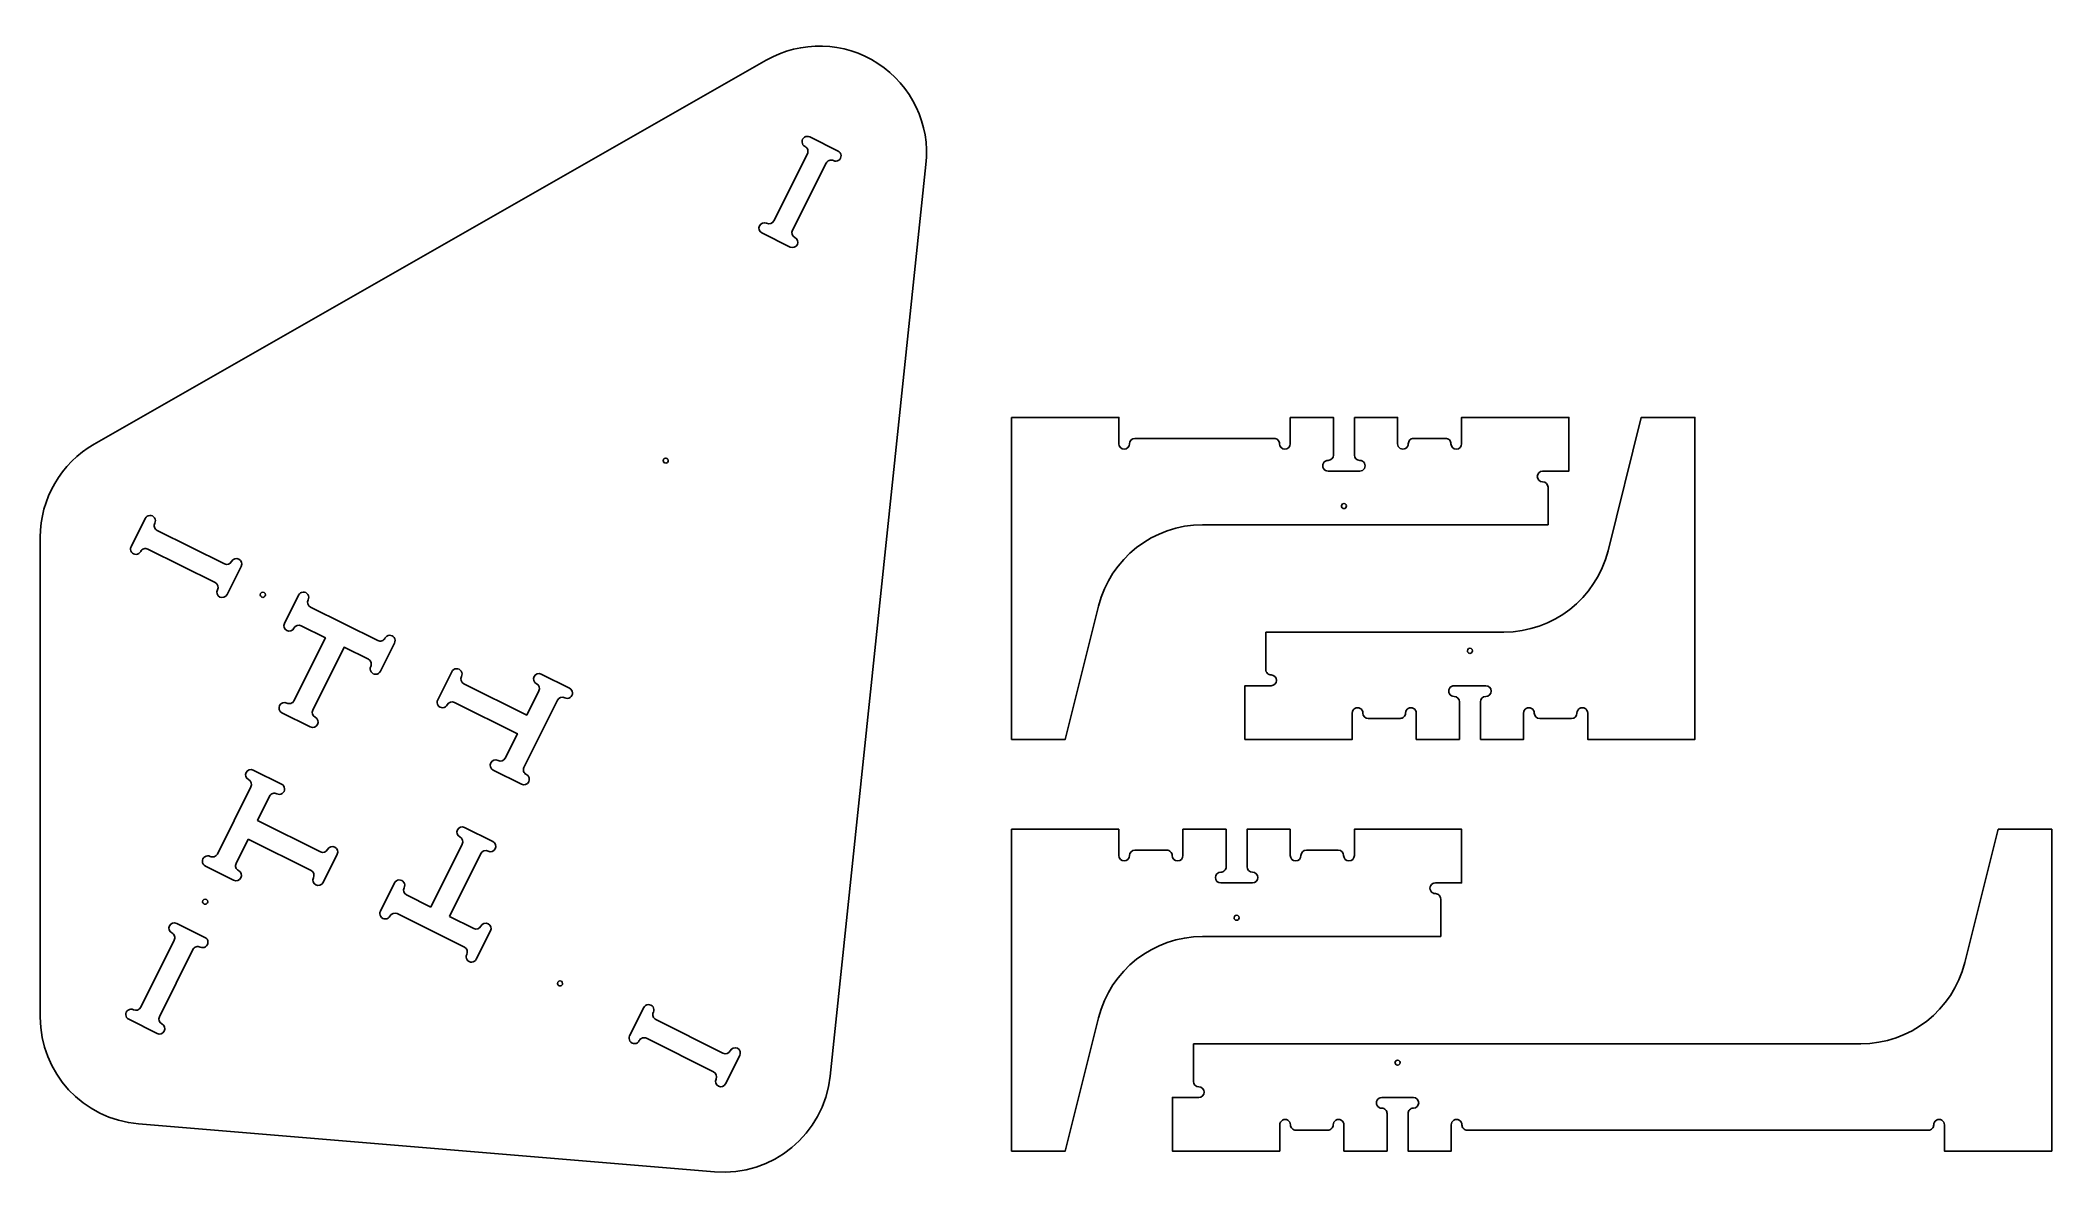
# Model space of a CAD drawing. Extents: x -25 to 266, y 225 to 389.
import ezdxf

# ---------------------------------------------------------------- set-up
doc = ezdxf.new("R2010")
doc.units = 0
doc.layers.add('Layer_1', color=7, linetype='CONTINUOUS')

msp = doc.modelspace()

# ---------------------------------------------------------------- linework, layer by layer
at = {"layer": 'Layer_1', "color": 1}
for points in [[(80.133444, 385.942279), (-16.786769, 330.5593)], [(90.529949, 372.833209), (86.44899, 374.872132)], [(86.099362, 372.451089), (81.256231, 362.757444)], [(83.956604, 361.408283), (88.799732, 371.101934)], [(79.526023, 361.026172), (83.611195, 358.985155)], [(115.552838, 334.393473), (115.552838, 287.952821), (123.292941, 287.952821), (128.101623, 307.187546)], [(131.033057, 330.600818), (131.033057, 334.393473), (115.552838, 334.393473)], [(161.993481, 328.975399), (161.993481, 334.393473), (155.762695, 334.393473)], [(171.242911, 330.600818), (171.242911, 334.393473), (165.01213, 334.393473)], [(192.179914, 326.653365), (195.97256, 326.653365), (195.97256, 334.393473), (180.492344, 334.393473), (180.492344, 330.600818)], [(201.607493, 315.158753), (206.416168, 334.393473), (214.156279, 334.393473), (214.156279, 287.952821), (198.676065, 287.952821), (198.676065, 291.745475)], [(153.440669, 331.374835), (133.35508, 331.374835)], [(178.170315, 331.374835), (173.564954, 331.374835)], [(165.786141, 326.653365), (161.219475, 326.653365)], [(143.119644, 318.913257), (192.953919, 318.913257)], [(2.369458, 308.83051), (4.410494, 312.915679)], [(12.683011, 308.776795), (10.64074, 304.692246)], [(24.105901, 302.199977), (14.41375, 307.046051)], [(13.063776, 304.346098), (16.559871, 302.598046), (12.025333, 293.528968)], [(24.486663, 297.769279), (26.528943, 301.853828)], [(152.235408, 303.433042), (186.589475, 303.433042)], [(152.235408, 298.014964), (152.235408, 303.433042)], [(14.725289, 292.178986), (19.259829, 301.248071), (22.755929, 299.500024)], [(51.780451, 295.328935), (47.695908, 297.37121)], [(35.182643, 293.286661), (44.251742, 288.75212), (42.503671, 285.256024)], [(47.34976, 294.948175), (45.601718, 291.452077), (36.53262, 295.986617)], [(45.203646, 283.906047), (50.049718, 293.598194)], [(164.696987, 291.745475), (164.696987, 287.952821), (149.216773, 287.952821), (149.216773, 295.692932), (153.009422, 295.692932)], [(180.1772, 293.370899), (180.1772, 287.952821), (173.946419, 287.952821), (173.946419, 291.745475)], [(183.96986, 295.692932), (179.403194, 295.692932)], [(10.294593, 291.798227), (14.379142, 289.755951)], [(171.624382, 290.971465), (167.019018, 290.971465)], [(189.426633, 291.745475), (189.426633, 287.952821), (183.195849, 287.952821)], [(196.354031, 290.971465), (191.748661, 290.971465)], [(15.83296, 271.721631), (6.763872, 276.256173), (8.511925, 279.752268)], [(3.665843, 270.060121), (5.413894, 273.556219)], [(36.290318, 272.829307), (31.755777, 263.760221)], [(40.721012, 273.210071), (36.636466, 275.252346)], [(128.101623, 247.773786), (123.292941, 228.53908), (115.552838, 228.53908), (115.552838, 274.979708), (131.033057, 274.979708)], [(140.282481, 271.187057), (140.282481, 274.979708), (146.513268, 274.979708)], [(149.531914, 269.561635), (149.531914, 274.979708), (155.762695, 274.979708)], [(165.012127, 271.187057), (165.012127, 274.979708), (180.492344, 274.979708), (180.492344, 267.239601), (176.699689, 267.239601)], [(265.633002, 228.53908), (265.633002, 274.979708), (257.892908, 274.979708)], [(145.739259, 267.239601), (150.30592, 267.239601)], [(177.473709, 264.917567), (177.473709, 259.499493)], [(26.909701, 262.808317), (36.601854, 257.962243)], [(37.951833, 260.662198), (34.455732, 262.410248)], [(38.332591, 256.231501), (40.374866, 260.316049)], [(62.492063, 249.254826), (60.453135, 245.173882)], [(62.874175, 244.824259), (72.567794, 239.981117)], [(238.066732, 244.019265), (141.7918, 244.019265)], [(74.299058, 238.250897), (76.340095, 242.336092)], [(142.565817, 236.279174), (138.77316, 236.279174), (138.77316, 228.53908), (154.253373, 228.53908), (154.253373, 232.331706)], [(168.959578, 236.279174), (173.526252, 236.279174)], [(-10.391993, 232.462912), (72.682444, 225.540057)], [(163.502811, 232.331706), (163.502811, 228.53908), (169.733595, 228.53908)], [(172.752235, 233.957126), (172.752235, 228.53908), (178.983028, 228.53908), (178.983028, 232.331706)], [(250.152772, 232.331706), (250.152772, 228.53908), (265.633002, 228.53908)], [(156.575407, 231.557687), (161.180777, 231.557687)]]:
    msp.add_lwpolyline(points, dxfattribs=at)
for points in [[(66.021004, 328.17787), (66.021004, 328.17787)], [(163.870462, 321.622297), (163.870462, 321.622297)], [(7.893053, 308.802756), (7.893053, 308.802756)], [(182.054181, 300.724001), (182.054181, 300.724001)], [(-0.423156, 264.52175), (-0.423156, 264.52175)], [(148.390252, 262.208527), (148.390252, 262.208527)], [(50.780826, 252.744058), (50.780826, 252.744058)], [(171.610576, 241.310231), (171.610576, 241.310231)]]:
    msp.add_lwpolyline(points, close=True, dxfattribs=at)
for points in [[(96.274802, 385.46503), (91.410103, 388.640161), (85.177239, 388.824447), (80.133444, 385.942279)], [(103.208946, 370.881174), (103.817069, 376.658452), (101.139501, 382.289899), (96.274802, 385.46503)], [(85.676536, 374.825857), (85.445809, 374.673539), (85.313883, 374.409688), (85.330462, 374.133716)], [(86.44899, 374.872132), (86.201729, 374.995816), (85.907263, 374.978176), (85.676536, 374.825857)], [(85.330462, 374.133716), (85.347042, 373.857743), (85.509608, 373.611584), (85.756911, 373.487984)], [(85.756911, 373.487984), (85.940188, 373.396277), (86.079362, 373.23531), (86.143633, 373.040708)], [(86.143633, 373.040708), (86.207904, 372.846105), (86.191971, 372.633912), (86.099362, 372.451089)], [(88.799732, 371.101934), (88.891968, 371.286532), (89.053783, 371.426908), (89.249554, 371.49216)], [(89.249554, 371.49216), (89.445325, 371.557411), (89.659002, 371.542189), (89.843545, 371.449843)], [(89.843545, 371.449843), (90.09066, 371.327229), (90.384417, 371.345763), (90.614161, 371.498463)], [(90.957363, 372.190146), (90.939993, 372.465461), (90.777064, 372.710595), (90.529949, 372.833209)], [(90.614161, 371.498463), (90.843905, 371.651163), (90.974733, 371.914831), (90.957363, 372.190146)], [(89.363169, 239.346255), (89.363169, 239.346255), (103.208946, 370.881174), (103.208946, 370.881174)], [(79.180404, 362.064338), (78.989337, 361.682204), (79.144033, 361.217528), (79.526023, 361.026172)], [(80.218308, 362.410742), (79.83603, 362.60152), (79.371471, 362.446472), (79.180404, 362.064338)], [(81.256231, 362.757444), (81.065255, 362.375206), (80.600673, 362.22002), (80.218308, 362.410742)], [(84.303469, 360.369709), (83.921204, 360.560991), (83.766007, 361.025676), (83.956604, 361.408283)], [(84.646685, 359.332756), (84.837281, 359.71395), (84.683853, 360.177501), (84.303469, 360.369709)], [(83.611195, 358.985155), (83.993192, 358.796173), (84.456089, 358.951563), (84.646685, 359.332756)], [(155.762695, 334.393473), (155.762695, 334.393473), (155.762695, 330.600818), (155.762695, 330.600818)], [(165.01213, 334.393473), (165.01213, 334.393473), (165.01213, 328.975399), (165.01213, 328.975399)], [(133.35508, 331.374835), (132.927606, 331.374831), (132.581074, 331.028292), (132.581077, 330.600818)], [(153.987978, 331.14813), (153.842823, 331.293286), (153.64595, 331.374835), (153.440669, 331.374835)], [(154.214678, 330.600818), (154.214679, 330.806099), (154.133133, 331.002973), (153.987978, 331.14813)], [(173.017641, 331.148132), (172.872485, 331.002975), (172.790938, 330.8061), (172.790939, 330.600818)], [(173.564954, 331.374835), (173.359672, 331.374836), (173.162797, 331.293288), (173.017641, 331.148132)], [(178.717626, 331.148131), (178.57247, 331.293287), (178.375597, 331.374835), (178.170315, 331.374835)], [(178.944326, 330.600818), (178.944328, 330.8061), (178.862781, 331.002974), (178.717626, 331.148131)], [(-16.786769, 330.5593), (-21.610018, 327.803161), (-24.58665, 322.673896), (-24.586654, 317.118716)], [(65.469187, 328.497374), (65.355245, 328.431401), (65.285286, 328.309531), (65.285775, 328.17787)], [(65.285775, 328.17787), (65.286528, 327.975376), (65.450894, 327.81162), (65.653389, 327.81162)], [(65.837592, 328.497374), (65.723651, 328.563346), (65.583128, 328.563346), (65.469187, 328.497374)], [(65.653389, 327.81162), (65.855885, 327.81162), (66.020251, 327.975376), (66.021004, 328.17787)], [(66.021004, 328.17787), (66.021493, 328.309531), (65.951533, 328.431401), (65.837592, 328.497374)], [(131.807067, 329.829142), (131.380504, 329.829142), (131.034345, 330.174257), (131.033057, 330.600818)], [(132.581077, 330.600818), (132.579789, 330.174257), (132.233631, 329.829142), (131.807067, 329.829142)], [(154.988686, 329.828918), (154.562036, 329.828918), (154.215841, 330.174169), (154.214678, 330.600818)], [(155.762695, 330.600818), (155.761531, 330.174169), (155.415337, 329.828918), (154.988686, 329.828918)], [(160.549161, 327.814384), (160.687425, 328.053864), (160.942947, 328.20139), (161.219475, 328.20139)], [(161.219475, 328.20139), (161.646947, 328.201393), (161.99348, 328.547927), (161.993481, 328.975399)], [(165.01213, 328.975399), (165.012131, 328.547925), (165.358668, 328.20139), (165.786141, 328.20139)], [(165.786141, 328.20139), (166.06267, 328.20139), (166.318192, 328.053864), (166.456456, 327.814384)], [(171.629918, 329.930502), (171.390437, 330.068767), (171.242911, 330.32429), (171.242911, 330.600818)], [(172.403932, 329.930502), (172.164451, 329.792238), (171.869399, 329.792238), (171.629918, 329.930502)], [(172.790939, 330.600818), (172.790939, 330.32429), (172.643413, 330.068767), (172.403932, 329.930502)], [(179.718335, 329.829305), (179.291835, 329.829305), (178.945704, 330.174321), (178.944326, 330.600818)], [(180.492344, 330.600818), (180.490966, 330.174321), (180.144835, 329.829305), (179.718335, 329.829305)], [(160.549161, 327.040371), (160.410897, 327.279851), (160.410897, 327.574903), (160.549161, 327.814384)], [(161.219475, 326.653365), (160.942947, 326.653365), (160.687425, 326.800891), (160.549161, 327.040371)], [(166.456456, 327.040371), (166.318192, 326.800891), (166.06267, 326.653365), (165.786141, 326.653365)], [(166.456456, 327.814384), (166.59472, 327.574903), (166.59472, 327.279851), (166.456456, 327.040371)], [(191.407972, 325.879356), (191.407972, 326.306023), (191.753249, 326.652224), (192.179914, 326.653365)], [(192.179914, 325.105348), (191.753249, 325.106489), (191.407972, 325.45269), (191.407972, 325.879356)], [(192.953919, 324.331335), (192.953921, 324.758808), (192.607387, 325.105345), (192.179914, 325.105348)], [(192.953919, 318.913257), (192.953919, 318.913257), (192.953919, 324.331335), (192.953919, 324.331335)], [(-9.437524, 319.834434), (-9.437524, 319.834434), (-11.476451, 315.753473), (-11.476451, 315.753473)], [(-8.794147, 320.264369), (-9.070124, 320.246614), (-9.315532, 320.082621), (-9.437524, 319.834434)], [(-8.100982, 319.920421), (-8.253771, 320.150929), (-8.51817, 320.282124), (-8.794147, 320.264369)], [(-8.054198, 319.148029), (-7.930348, 319.395294), (-7.948193, 319.689913), (-8.100982, 319.920421)], [(163.31865, 321.941637), (163.204731, 321.87571), (163.134744, 321.753916), (163.135146, 321.622297)], [(163.135146, 321.622297), (163.135766, 321.419684), (163.300191, 321.255762), (163.502804, 321.255762)], [(163.686959, 321.941637), (163.57304, 322.007563), (163.432569, 322.007563), (163.31865, 321.941637)], [(163.502804, 321.255762), (163.705418, 321.255762), (163.869842, 321.419684), (163.870462, 321.622297)], [(163.870462, 321.622297), (163.870865, 321.753916), (163.800878, 321.87571), (163.686959, 321.941637)], [(-24.586654, 317.118716), (-24.586654, 317.118716), (-24.586654, 247.889664), (-24.586654, 247.889664)], [(-8.096503, 318.554031), (-8.16176, 318.749802), (-8.146542, 318.963482), (-8.054198, 319.148029)], [(-7.706259, 318.104216), (-7.890862, 318.196447), (-8.031245, 318.35826), (-8.096503, 318.554031)], [(1.987353, 313.261091), (1.987353, 313.261091), (-7.706259, 318.104216), (-7.706259, 318.104216)], [(128.101623, 307.187546), (129.824445, 314.078829), (136.016272, 318.91326), (143.119644, 318.913257)], [(-11.476451, 315.753473), (-11.60057, 315.506158), (-11.583171, 315.211387), (-11.43082, 314.980391)], [(-11.43082, 314.980391), (-11.278468, 314.749394), (-11.014358, 314.617339), (-10.73815, 314.634056)], [(-10.73815, 314.634056), (-10.461942, 314.650773), (-10.215686, 314.813717), (-10.092305, 315.061402)], [(-10.092305, 315.061402), (-10.000597, 315.244677), (-9.839631, 315.383849), (-9.64503, 315.448119)], [(-9.64503, 315.448119), (-9.450428, 315.512389), (-9.238238, 315.496457), (-9.055415, 315.403849)], [(-9.055415, 315.403849), (-9.055415, 315.403849), (0.638194, 310.560724), (0.638194, 310.560724)], [(3.025931, 313.607962), (2.834651, 313.225692), (2.369963, 313.070493), (1.987353, 313.261091)], [(4.06378, 313.952955), (3.681891, 314.1439), (3.217509, 313.989534), (3.025931, 313.607962)], [(4.410494, 312.915679), (4.600806, 313.297884), (4.445669, 313.762011), (4.06378, 313.952955)], [(186.589475, 303.433042), (193.692846, 303.433041), (199.884672, 308.267471), (201.607493, 315.158753)], [(0.638194, 310.560724), (1.020439, 310.36975), (1.175629, 309.90516), (0.984901, 309.522792)], [(0.984901, 309.522792), (0.795374, 309.14071), (0.950658, 308.677309), (1.332136, 308.486569)], [(1.332136, 308.486569), (1.713614, 308.295828), (2.177506, 308.44964), (2.369458, 308.83051)], [(7.341468, 309.121449), (7.227664, 309.055695), (7.157616, 308.93419), (7.157743, 308.802756)], [(7.157743, 308.802756), (7.157937, 308.599843), (7.322485, 308.435453), (7.525398, 308.435453)], [(7.709327, 309.121449), (7.595522, 309.187202), (7.455273, 309.187202), (7.341468, 309.121449)], [(7.525398, 308.435453), (7.72831, 308.435453), (7.892858, 308.599843), (7.893053, 308.802756)], [(7.893053, 308.802756), (7.893179, 308.93419), (7.823132, 309.055695), (7.709327, 309.121449)], [(13.329008, 309.203837), (13.052826, 309.187182), (12.806539, 309.024372), (12.683011, 308.776795)], [(14.021642, 308.85752), (13.869257, 309.088458), (13.605189, 309.220492), (13.329008, 309.203837)], [(14.41375, 307.046051), (14.031407, 307.237225), (13.876433, 307.702153), (14.067607, 308.084497)], [(14.067607, 308.084497), (14.191551, 308.331866), (14.174027, 308.626582), (14.021642, 308.85752)], [(10.64074, 304.692246), (10.449663, 304.309916), (10.604657, 303.845076), (10.986952, 303.653929)], [(10.986952, 303.653929), (11.369247, 303.462781), (11.834115, 303.617689), (12.025333, 303.999948)], [(12.025333, 303.999948), (12.216505, 304.382293), (12.681431, 304.537269), (13.063776, 304.346098)], [(24.696817, 302.157979), (24.502069, 302.093064), (24.28951, 302.108171), (24.105901, 302.199977)], [(25.144352, 302.546125), (25.052548, 302.362515), (24.891564, 302.222895), (24.696817, 302.157979)], [(25.79045, 302.973947), (25.514063, 302.957173), (25.26769, 302.794034), (25.144352, 302.546125)], [(26.483543, 302.627399), (26.331131, 302.858573), (26.066837, 302.99072), (25.79045, 302.973947)], [(26.528943, 301.853828), (26.653268, 302.101243), (26.635956, 302.396225), (26.483543, 302.627399)], [(22.755929, 299.500024), (22.939538, 299.40822), (23.079157, 299.247237), (23.144073, 299.052491)], [(23.144073, 299.052491), (23.208989, 298.857744), (23.193883, 298.645187), (23.102078, 298.461578)], [(181.502372, 301.043345), (181.388453, 300.977417), (181.318468, 300.855621), (181.318874, 300.724001)], [(181.318874, 300.724001), (181.319499, 300.521394), (181.48392, 300.35748), (181.686527, 300.35748)], [(181.870682, 301.043345), (181.756763, 301.109273), (181.616292, 301.109273), (181.502372, 301.043345)], [(181.686527, 300.35748), (181.889135, 300.35748), (182.053556, 300.521394), (182.054181, 300.724001)], [(182.054181, 300.724001), (182.054587, 300.855621), (181.984602, 300.977417), (181.870682, 301.043345)], [(23.102078, 298.461578), (22.977456, 298.214127), (22.994603, 297.918938), (23.147037, 297.68758)], [(23.147037, 297.68758), (23.29947, 297.456223), (23.56394, 297.323987), (23.840487, 297.340852)], [(23.840487, 297.340852), (24.117033, 297.357718), (24.363473, 297.521112), (24.486663, 297.769279)], [(34.801881, 297.717359), (34.801881, 297.717359), (32.759608, 293.63281), (32.759608, 293.63281)], [(35.447803, 298.143835), (35.171771, 298.127266), (34.925547, 297.964694), (34.801881, 297.717359)], [(36.140104, 297.797688), (35.987739, 298.028454), (35.723835, 298.160405), (35.447803, 298.143835)], [(36.53262, 295.986617), (36.150278, 296.177794), (35.995307, 296.642722), (36.186483, 297.025064)], [(36.186483, 297.025064), (36.310149, 297.2724), (36.29247, 297.566922), (36.140104, 297.797688)], [(46.658583, 297.024501), (46.46763, 296.642593), (46.622015, 296.178188), (47.003614, 295.986617)], [(47.695908, 297.37121), (47.313692, 297.561546), (46.849537, 297.40641), (46.658583, 297.024501)], [(152.462112, 297.467656), (152.316956, 297.612811), (152.235408, 297.809683), (152.235408, 298.014964)], [(153.009422, 297.240955), (152.804141, 297.240954), (152.607268, 297.3225), (152.462112, 297.467656)], [(153.782704, 296.466943), (153.782704, 296.894133), (153.436612, 297.240552), (153.009422, 297.240955)], [(153.009422, 295.692932), (153.436612, 295.693334), (153.782704, 296.039753), (153.782704, 296.466943)], [(10.986887, 293.182818), (10.604693, 293.373015), (10.140666, 293.217853), (9.949749, 292.836017)], [(11.5778, 293.140823), (11.383054, 293.075908), (11.170496, 293.091014), (10.986887, 293.182818)], [(12.025333, 293.528968), (11.933529, 293.345359), (11.772547, 293.205739), (11.5778, 293.140823)], [(32.759608, 293.63281), (32.635513, 293.385422), (32.652954, 293.0906), (32.805351, 292.859569)], [(34.144204, 292.940515), (34.335377, 293.322856), (34.800301, 293.47783), (35.182643, 293.286661)], [(47.003614, 295.986617), (47.385957, 295.795444), (47.540931, 295.330518), (47.34976, 294.948175)], [(50.049718, 293.598194), (50.24089, 293.980536), (50.705814, 294.135512), (51.088157, 293.944343)], [(51.088157, 293.944343), (51.335559, 293.820133), (51.63046, 293.83751), (51.861562, 293.989914)], [(52.208039, 294.682869), (52.1913, 294.959193), (52.02826, 295.20554), (51.780451, 295.328935)], [(51.861562, 293.989914), (52.092665, 294.142319), (52.224777, 294.406544), (52.208039, 294.682869)], [(178.732668, 295.306), (178.594347, 295.066482), (178.594347, 294.771358), (178.732668, 294.531841)], [(179.403194, 295.692932), (179.126606, 295.693023), (178.870988, 295.545517), (178.732668, 295.306)], [(178.732668, 294.531841), (178.870988, 294.292323), (179.126606, 294.144817), (179.403194, 294.144909)], [(179.403194, 294.144909), (179.830666, 294.144906), (180.1772, 293.798371), (180.1772, 293.370899)], [(183.195849, 293.370899), (183.19585, 293.798373), (183.542386, 294.144909), (183.96986, 294.144909)], [(183.195849, 287.952821), (183.195849, 287.952821), (183.195849, 293.370899), (183.195849, 293.370899)], [(184.743616, 294.91892), (184.743616, 295.346295), (184.397235, 295.69279), (183.96986, 295.692932)], [(183.96986, 294.144909), (184.397235, 294.14505), (184.743616, 294.491545), (184.743616, 294.91892)], [(9.949749, 292.836017), (9.758832, 292.454182), (9.913119, 291.989864), (10.294593, 291.798227)], [(15.071439, 291.140544), (14.689094, 291.331716), (14.534118, 291.796642), (14.725289, 292.178986)], [(15.41704, 290.102372), (15.608106, 290.484504), (15.453419, 290.949176), (15.071439, 291.140544)], [(32.805351, 292.859569), (32.957748, 292.628538), (33.221905, 292.49646), (33.498168, 292.513163)], [(33.498168, 292.513163), (33.774431, 292.529866), (34.020752, 292.692807), (34.144204, 292.940515)], [(165.083521, 292.417151), (164.843801, 292.278524), (164.696403, 292.022392), (164.696987, 291.745475)], [(165.858478, 292.417151), (165.618758, 292.555779), (165.323241, 292.555779), (165.083521, 292.417151)], [(166.245012, 291.745475), (166.245596, 292.022392), (166.098198, 292.278524), (165.858478, 292.417151)], [(167.019018, 290.971465), (166.591546, 290.971468), (166.245013, 291.318003), (166.245012, 291.745475)], [(172.171692, 291.198166), (172.026536, 291.053011), (171.829663, 290.971464), (171.624382, 290.971465)], [(172.398396, 291.745475), (172.398396, 291.540194), (172.316848, 291.343321), (172.171692, 291.198166)], [(172.784984, 292.416996), (172.545291, 292.27841), (172.397878, 292.022348), (172.398396, 291.745475)], [(173.559832, 292.416996), (173.320139, 292.555582), (173.024676, 292.555582), (172.784984, 292.416996)], [(173.946419, 291.745475), (173.946937, 292.022348), (173.799525, 292.27841), (173.559832, 292.416996)], [(189.813176, 292.41713), (189.573459, 292.278509), (189.426058, 292.022386), (189.426633, 291.745475)], [(190.588118, 292.41713), (190.348401, 292.555752), (190.052892, 292.555752), (189.813176, 292.41713)], [(190.974661, 291.745475), (190.975235, 292.022386), (190.827835, 292.278509), (190.588118, 292.41713)], [(191.748661, 290.971465), (191.321191, 290.971471), (190.974662, 291.318005), (190.974661, 291.745475)], [(197.12804, 291.745475), (197.128039, 291.318002), (196.781504, 290.971467), (196.354031, 290.971465)], [(197.514828, 292.416418), (197.275237, 292.277986), (197.12777, 292.022183), (197.12804, 291.745475)], [(198.289277, 292.416418), (198.049686, 292.55485), (197.754419, 292.55485), (197.514828, 292.416418)], [(198.676065, 291.745475), (198.676335, 292.022183), (198.528868, 292.277986), (198.289277, 292.416418)], [(14.379142, 289.755951), (14.761424, 289.565187), (15.225974, 289.720241), (15.41704, 290.102372)], [(40.426785, 284.56373), (40.235611, 284.181385), (40.390585, 283.716457), (40.772929, 283.525283)], [(41.465232, 284.909875), (41.082887, 285.101049), (40.617959, 284.946074), (40.426785, 284.56373)], [(42.503671, 285.256024), (42.312499, 284.873682), (41.847576, 284.718706), (41.465232, 284.909875)], [(5.121042, 283.178445), (4.93014, 282.796637), (5.08439, 282.332352), (5.465817, 282.140691)], [(6.158109, 283.525283), (5.775922, 283.715426), (5.311945, 283.560252), (5.121042, 283.178445)], [(5.465817, 282.140691), (5.848162, 281.94952), (6.00314, 281.484594), (5.81197, 281.102249)], [(10.242671, 281.483009), (10.242671, 281.483009), (6.158109, 283.525283), (6.158109, 283.525283)], [(40.772929, 283.525283), (40.772929, 283.525283), (44.857498, 281.483009), (44.857498, 281.483009)], [(44.857498, 281.483009), (45.239748, 281.29245), (45.704109, 281.447542), (45.895121, 281.829566)], [(45.161652, 283.315133), (45.096736, 283.50988), (45.111842, 283.722438), (45.203646, 283.906047)], [(45.549797, 282.8676), (45.366188, 282.959404), (45.226568, 283.120386), (45.161652, 283.315133)], [(45.895121, 281.829566), (46.086134, 282.211589), (45.931594, 282.676134), (45.549797, 282.8676)], [(5.81197, 281.102249), (5.81197, 281.102249), (0.965897, 271.410099), (0.965897, 271.410099)], [(8.511925, 279.752268), (8.603729, 279.935878), (8.764713, 280.075498), (8.95946, 280.140413)], [(8.95946, 280.140413), (9.154207, 280.205329), (9.366765, 280.190222), (9.550374, 280.098416)], [(9.550374, 280.098416), (9.797749, 279.974422), (10.092499, 279.991918), (10.323468, 280.144307)], [(10.669815, 280.837), (10.653144, 281.113208), (10.490291, 281.359506), (10.242671, 281.483009)], [(10.323468, 280.144307), (10.554437, 280.296695), (10.686485, 280.560792), (10.669815, 280.837)], [(5.413894, 273.556219), (5.413894, 273.556219), (14.482985, 269.021675), (14.482985, 269.021675)], [(35.599329, 274.905543), (35.408412, 274.523708), (35.5627, 274.05939), (35.944175, 273.867754)], [(36.636466, 275.252346), (36.254271, 275.442542), (35.790245, 275.287379), (35.599329, 274.905543)], [(35.944175, 273.867754), (36.326519, 273.676579), (36.481492, 273.211651), (36.290318, 272.829307)], [(41.066123, 272.172147), (41.257092, 272.554087), (41.102664, 273.018529), (40.721012, 273.210071)], [(131.033057, 274.979708), (131.033057, 274.979708), (131.033057, 271.187057), (131.033057, 271.187057)], [(146.513268, 274.979708), (146.513268, 274.979708), (146.513268, 269.561635), (146.513268, 269.561635)], [(155.762695, 274.979708), (155.762695, 274.979708), (155.762695, 271.187057), (155.762695, 271.187057)], [(257.892908, 274.979708), (257.892908, 274.979708), (253.084223, 255.744989), (253.084223, 255.744989)], [(-0.846263, 271.018687), (-1.077493, 270.866267), (-1.209667, 270.601918), (-1.192864, 270.325481)], [(-1.192864, 270.325481), (-1.17606, 270.049044), (-1.01284, 269.802651), (-0.76485, 269.679361)], [(-0.072558, 271.063952), (-0.319985, 271.188369), (-0.615032, 271.171107), (-0.846263, 271.018687)], [(0.518359, 271.021952), (0.323611, 270.957036), (0.111051, 270.972144), (-0.072558, 271.063952)], [(0.965897, 271.410099), (0.874092, 271.226488), (0.713108, 271.086867), (0.518359, 271.021952)], [(3.623849, 269.469208), (3.558933, 269.663954), (3.574039, 269.876512), (3.665843, 270.060121)], [(16.871398, 272.067784), (16.680228, 271.685441), (16.215304, 271.530463), (15.83296, 271.721631)], [(16.213724, 267.290937), (16.213724, 267.290937), (18.256005, 271.375489), (18.256005, 271.375489)], [(17.909465, 272.413172), (17.527416, 272.604194), (17.062844, 272.449621), (16.871398, 272.067784)], [(18.256005, 271.375489), (18.446603, 271.75775), (18.291514, 272.22215), (17.909465, 272.413172)], [(34.455732, 262.410248), (34.455732, 262.410248), (38.990276, 271.479329), (38.990276, 271.479329)], [(38.990276, 271.479329), (39.181447, 271.861673), (39.646373, 272.016649), (40.028718, 271.825479)], [(40.028718, 271.825479), (40.410943, 271.635083), (40.875154, 271.790208), (41.066123, 272.172147)], [(131.033057, 271.187057), (131.034345, 270.760495), (131.380504, 270.41538), (131.807067, 270.41538)], [(131.807067, 270.41538), (132.233631, 270.41538), (132.579789, 270.760495), (132.581077, 271.187057)], [(132.581077, 271.187057), (132.581075, 271.614529), (132.927608, 271.961066), (133.35508, 271.961071)], [(133.35508, 271.961071), (133.35508, 271.961071), (137.960453, 271.961071), (137.960453, 271.961071)], [(137.960453, 271.961071), (138.165733, 271.96107), (138.362606, 271.879522), (138.507761, 271.734366)], [(138.507761, 271.734366), (138.652915, 271.589211), (138.734462, 271.392338), (138.734461, 271.187057)], [(138.734461, 271.187057), (138.735466, 270.760295), (139.081708, 270.414867), (139.508471, 270.414867)], [(139.508471, 270.414867), (139.935235, 270.414867), (140.281477, 270.760295), (140.282481, 271.187057)], [(155.762695, 271.187057), (155.763892, 270.760429), (156.110079, 270.415212), (156.536709, 270.415212)], [(156.536709, 270.415212), (156.963339, 270.415212), (157.309526, 270.760429), (157.310723, 271.187057)], [(157.310723, 271.187057), (157.310722, 271.614529), (157.657254, 271.961066), (158.084726, 271.961071)], [(158.084726, 271.961071), (158.084726, 271.961071), (162.690102, 271.961071), (162.690102, 271.961071)], [(162.690102, 271.961071), (163.117574, 271.961066), (163.464106, 271.614529), (163.464105, 271.187057)], [(163.464105, 271.187057), (163.465216, 270.760369), (163.811427, 270.415059), (164.238116, 270.415059)], [(164.238116, 270.415059), (164.664805, 270.415059), (165.011016, 270.760369), (165.012127, 271.187057)], [(-0.76485, 269.679361), (-0.76485, 269.679361), (3.319698, 267.637083), (3.319698, 267.637083)], [(3.319698, 267.637083), (3.701864, 267.447076), (4.165715, 267.602275), (4.356583, 267.984011)], [(4.011994, 269.021675), (3.828385, 269.113479), (3.688765, 269.274461), (3.623849, 269.469208)], [(4.356583, 267.984011), (4.547451, 268.365747), (4.393299, 268.829947), (4.011994, 269.021675)], [(14.482985, 269.021675), (14.865329, 268.830505), (15.020308, 268.365579), (14.829138, 267.983234)], [(14.829138, 267.983234), (14.639439, 267.601118), (14.794694, 267.137551), (15.176268, 266.946763)], [(15.176268, 266.946763), (15.557842, 266.755975), (16.021849, 266.909908), (16.213724, 267.290937)], [(26.528943, 267.239014), (26.528943, 267.239014), (24.486663, 263.154468), (24.486663, 263.154468)], [(27.175121, 267.667452), (26.898572, 267.650585), (26.65213, 267.487186), (26.528943, 267.239014)], [(27.868578, 267.32072), (27.716144, 267.552081), (27.451671, 267.684319), (27.175121, 267.667452)], [(27.913528, 266.546714), (28.038155, 266.794166), (28.021012, 267.089359), (27.868578, 267.32072)], [(145.739259, 268.787618), (145.312529, 268.786569), (144.967152, 268.440341), (144.967152, 268.01361)], [(144.967152, 268.01361), (144.967152, 267.586879), (145.312529, 267.240651), (145.739259, 267.239601)], [(146.286568, 269.014324), (146.141413, 268.869167), (145.94454, 268.787619), (145.739259, 268.787618)], [(146.513268, 269.561635), (146.513269, 269.356354), (146.431723, 269.15948), (146.286568, 269.014324)], [(150.30592, 268.787618), (149.878445, 268.787621), (149.531911, 269.13416), (149.531914, 269.561635)], [(151.078026, 268.01361), (151.078026, 268.440341), (150.732649, 268.786569), (150.30592, 268.787618)], [(150.30592, 267.239601), (150.732649, 267.240651), (151.078026, 267.586879), (151.078026, 268.01361)], [(176.699689, 267.239601), (176.423161, 267.239601), (176.167638, 267.092075), (176.029374, 266.852595)], [(-0.974741, 264.840433), (-1.088545, 264.774682), (-1.158594, 264.653182), (-1.158473, 264.52175)], [(-1.158473, 264.52175), (-1.158286, 264.31883), (-0.993735, 264.15443), (-0.790815, 264.15443)], [(-0.606888, 264.840433), (-0.720691, 264.906184), (-0.860938, 264.906184), (-0.974741, 264.840433)], [(-0.790815, 264.15443), (-0.587894, 264.15443), (-0.423343, 264.31883), (-0.423156, 264.52175)], [(-0.423156, 264.52175), (-0.423036, 264.653182), (-0.493084, 264.774682), (-0.606888, 264.840433)], [(28.259679, 265.508278), (27.877338, 265.699449), (27.722361, 266.164371), (27.913528, 266.546714)], [(31.755777, 263.760221), (31.755777, 263.760221), (28.259679, 265.508278), (28.259679, 265.508278)], [(176.029374, 266.852595), (175.89111, 266.613114), (175.89111, 266.318062), (176.029374, 266.078582)], [(176.029374, 266.078582), (176.167638, 265.839101), (176.423161, 265.691575), (176.699689, 265.691575)], [(176.699689, 265.691575), (176.904971, 265.691578), (177.101845, 265.610032), (177.247002, 265.464877)], [(177.247002, 265.464877), (177.392159, 265.319722), (177.473708, 265.122848), (177.473709, 264.917567)], [(-4.899511, 261.404747), (-5.281598, 261.594983), (-5.745568, 261.439891), (-5.936452, 261.058127)], [(-0.818567, 259.365818), (-0.818567, 259.365818), (-4.899511, 261.404747), (-4.899511, 261.404747)], [(24.486663, 263.154468), (24.362995, 262.907133), (24.380673, 262.61261), (24.533037, 262.381843)], [(24.533037, 262.381843), (24.685402, 262.151076), (24.949305, 262.019124), (25.225338, 262.035692)], [(25.225338, 262.035692), (25.50137, 262.05226), (25.747596, 262.214831), (25.871264, 262.462166)], [(25.871264, 262.462166), (26.062435, 262.844508), (26.527358, 262.999484), (26.909701, 262.808317)], [(40.028384, 261.35382), (39.646303, 261.544862), (39.181689, 261.390244), (38.990276, 261.008349)], [(40.374866, 260.316049), (40.565536, 260.698316), (40.410465, 261.162779), (40.028384, 261.35382)], [(147.838269, 262.528361), (147.724263, 262.462302), (147.654323, 262.340287), (147.654939, 262.208527)], [(147.654939, 262.208527), (147.655883, 262.006146), (147.820212, 261.842583), (148.022595, 261.842583)], [(148.206921, 262.528361), (148.092915, 262.594419), (147.952276, 262.594419), (147.838269, 262.528361)], [(148.022595, 261.842583), (148.224978, 261.842583), (148.389307, 262.006146), (148.390252, 262.208527)], [(148.390252, 262.208527), (148.390867, 262.340287), (148.320927, 262.462302), (148.206921, 262.528361)], [(-5.249143, 258.983701), (-5.249143, 258.983701), (-10.092262, 249.290084), (-10.092262, 249.290084)], [(-5.936452, 261.058127), (-6.127336, 260.676362), (-5.97303, 260.21213), (-5.59159, 260.020599)], [(-5.59159, 260.020599), (-5.408313, 259.928891), (-5.269139, 259.767924), (-5.204869, 259.57332)], [(-5.204869, 259.57332), (-5.140599, 259.378717), (-5.156532, 259.166524), (-5.249143, 258.983701)], [(-0.388954, 258.722482), (-0.40666, 258.998374), (-0.570517, 259.243747), (-0.818567, 259.365818)], [(-0.732806, 258.029508), (-0.502396, 258.182285), (-0.371248, 258.446591), (-0.388954, 258.722482)], [(38.990276, 261.008349), (38.799104, 260.626004), (38.334178, 260.471027), (37.951833, 260.662198)], [(143.119644, 259.499493), (136.016274, 259.499496), (129.824447, 254.665067), (128.101623, 247.773786)], [(177.473709, 259.499493), (177.473709, 259.499493), (143.119644, 259.499493), (143.119644, 259.499493)], [(-7.391902, 247.940929), (-7.391902, 247.940929), (-2.548779, 257.634554), (-2.548779, 257.634554)], [(-2.548779, 257.634554), (-2.456548, 257.819156), (-2.294735, 257.959537), (-2.098965, 258.024793)], [(-2.098965, 258.024793), (-1.903195, 258.09005), (-1.689516, 258.074832), (-1.50497, 257.982489)], [(-1.50497, 257.982489), (-1.257725, 257.858797), (-0.963216, 257.87673), (-0.732806, 258.029508)], [(36.601854, 257.962243), (36.984195, 257.771067), (37.139166, 257.306142), (36.947994, 256.9238)], [(36.947994, 256.9238), (36.82361, 256.676377), (36.84089, 256.381353), (36.993308, 256.150142)], [(36.993308, 256.150142), (37.145726, 255.918931), (37.410055, 255.786765), (37.686475, 255.803557)], [(37.686475, 255.803557), (37.962894, 255.820349), (38.209282, 255.98354), (38.332591, 256.231501)], [(253.084223, 255.744989), (251.361454, 248.853893), (245.16991, 244.019508), (238.066732, 244.019265)], [(50.228918, 253.063693), (50.114948, 252.997687), (50.04499, 252.875761), (50.045521, 252.744058)], [(50.045521, 252.744058), (50.046338, 252.541588), (50.210702, 252.377886), (50.413174, 252.377886)], [(50.597429, 253.063693), (50.483459, 253.129698), (50.342888, 253.129698), (50.228918, 253.063693)], [(50.413174, 252.377886), (50.615645, 252.377886), (50.780009, 252.541588), (50.780826, 252.744058)], [(50.780826, 252.744058), (50.781357, 252.875761), (50.711399, 252.997687), (50.597429, 253.063693)], [(63.135319, 249.683797), (62.859596, 249.666189), (62.614293, 249.502603), (62.492063, 249.254826)], [(63.827915, 249.340132), (63.675162, 249.570349), (63.411043, 249.701404), (63.135319, 249.683797)], [(-24.586654, 247.889664), (-24.586658, 239.838574), (-18.415273, 233.131515), (-10.391993, 232.462912)], [(-11.903623, 248.897854), (-12.134738, 248.745451), (-12.266856, 248.481215), (-12.250111, 248.204882)], [(-12.250111, 248.204882), (-12.233366, 247.928549), (-12.070307, 247.6822), (-11.822481, 247.55882)], [(-11.130195, 248.943383), (-11.377594, 249.067617), (-11.672509, 249.050257), (-11.903623, 248.897854)], [(-11.822481, 247.55882), (-11.822481, 247.55882), (-7.737309, 245.517772), (-7.737309, 245.517772)], [(-10.092262, 249.290084), (-10.283238, 248.907841), (-10.747828, 248.752653), (-11.130195, 248.943383)], [(-7.045025, 246.902346), (-7.4273, 247.093624), (-7.582503, 247.558316), (-7.391902, 247.940929)], [(-6.7012, 245.865077), (-6.510484, 246.246512), (-6.664233, 246.71035), (-7.045025, 246.902346)], [(63.833088, 247.974423), (63.767832, 248.170194), (63.783051, 248.383873), (63.875395, 248.568419)], [(63.875395, 248.568419), (63.998775, 248.815625), (63.980669, 249.109915), (63.827915, 249.340132)], [(64.223327, 247.524606), (64.038725, 247.616839), (63.898344, 247.778652), (63.833088, 247.974423)], [(73.916958, 242.681498), (73.916958, 242.681498), (64.223327, 247.524606), (64.223327, 247.524606)], [(-7.737309, 245.517772), (-7.355236, 245.328338), (-6.891917, 245.483643), (-6.7012, 245.865077)], [(60.453135, 245.173882), (60.328791, 244.926539), (60.346065, 244.631611), (60.498433, 244.400475)], [(60.498433, 244.400475), (60.6508, 244.169339), (60.915044, 244.037217), (61.191373, 244.054003)], [(61.191373, 244.054003), (61.467702, 244.070789), (61.71401, 244.233925), (61.837279, 244.481805)], [(61.837279, 244.481805), (61.928987, 244.665083), (62.089953, 244.804257), (62.284555, 244.868529)], [(62.284555, 244.868529), (62.479158, 244.9328), (62.691351, 244.916868), (62.874175, 244.824259)], [(141.7918, 244.019265), (141.7918, 244.019265), (141.7918, 238.601183), (141.7918, 238.601183)], [(74.955527, 243.028355), (74.764242, 242.646096), (74.299562, 242.490904), (73.916958, 242.681498)], [(75.992979, 243.372581), (75.611393, 243.563368), (75.147377, 243.409408), (74.955527, 243.028355)], [(76.340095, 242.336092), (76.529818, 242.718208), (76.374566, 243.181794), (75.992979, 243.372581)], [(171.059091, 241.628631), (170.945338, 241.562955), (170.875263, 241.441582), (170.875263, 241.310231)], [(170.875263, 241.310231), (170.875263, 241.17888), (170.945338, 241.057507), (171.059091, 240.991831)], [(171.426748, 241.628631), (171.312994, 241.694307), (171.172845, 241.694307), (171.059091, 241.628631)], [(171.059091, 240.991831), (171.172845, 240.926156), (171.312994, 240.926156), (171.426748, 240.991831)], [(171.610576, 241.310231), (171.610576, 241.441582), (171.540501, 241.562955), (171.426748, 241.628631)], [(171.426748, 240.991831), (171.540501, 241.057507), (171.610576, 241.17888), (171.610576, 241.310231)], [(72.567794, 239.981117), (72.950051, 239.790143), (73.105245, 239.325539), (72.914504, 238.943166)], [(72.682444, 225.540057), (81.071745, 224.840947), (88.481891, 230.97413), (89.363169, 239.346255)], [(72.914504, 238.943166), (72.725755, 238.561205), (72.88119, 238.098521), (73.262263, 237.907987)], [(73.262263, 237.907987), (73.643337, 237.717452), (74.106743, 237.870719), (74.299058, 238.250897)], [(141.7918, 238.601183), (141.791819, 238.173719), (142.138353, 237.827202), (142.565817, 237.827205)], [(142.565817, 237.827205), (142.992511, 237.8261), (143.33783, 237.479885), (143.33783, 237.05319)], [(143.33783, 237.05319), (143.33783, 236.626494), (142.992511, 236.280279), (142.565817, 236.279174)], [(168.28772, 235.117615), (168.149044, 235.357368), (168.149044, 235.652946), (168.28772, 235.892699)], [(168.28772, 235.892699), (168.426395, 236.132452), (168.682609, 236.279835), (168.959578, 236.279174)], [(168.959578, 234.73114), (168.682609, 234.730479), (168.426395, 234.877862), (168.28772, 235.117615)], [(173.526252, 236.279174), (173.95301, 236.278156), (174.298426, 235.931915), (174.298426, 235.505157)], [(174.298426, 235.505157), (174.298426, 235.078399), (173.95301, 234.732158), (173.526252, 234.73114)], [(154.253373, 232.331706), (154.253047, 232.608452), (154.400502, 232.864315), (154.640117, 233.002782)], [(154.640117, 233.002782), (154.879732, 233.141249), (155.175043, 233.141249), (155.414658, 233.002782)], [(155.414658, 233.002782), (155.654272, 232.864315), (155.801727, 232.608452), (155.801401, 232.331706)], [(155.801401, 232.331706), (155.801399, 232.126425), (155.882945, 231.929551), (156.028099, 231.784394)], [(161.728085, 231.784394), (161.87324, 231.929551), (161.954785, 232.126425), (161.954783, 232.331706)], [(161.954783, 232.331706), (161.954484, 232.608434), (162.101945, 232.864269), (162.341548, 233.00272)], [(162.341548, 233.00272), (162.581152, 233.14117), (162.876442, 233.14117), (163.116046, 233.00272)], [(163.116046, 233.00272), (163.355649, 232.864269), (163.50311, 232.608434), (163.502811, 232.331706)], [(169.506891, 234.504438), (169.361735, 234.649595), (169.16486, 234.731142), (168.959578, 234.73114)], [(169.733595, 233.957126), (169.733596, 234.162408), (169.652048, 234.359282), (169.506891, 234.504438)], [(169.733595, 228.53908), (169.733595, 228.53908), (169.733595, 233.957126), (169.733595, 233.957126)], [(172.978939, 234.504438), (172.833782, 234.359282), (172.752235, 234.162408), (172.752235, 233.957126)], [(173.526252, 234.73114), (173.32097, 234.731142), (173.124096, 234.649595), (172.978939, 234.504438)], [(178.983028, 232.331706), (178.98278, 232.6084), (179.130252, 232.864182), (179.369834, 233.0026)], [(179.369834, 233.0026), (179.609417, 233.141019), (179.904667, 233.141019), (180.144249, 233.0026)], [(180.144249, 233.0026), (180.383832, 232.864182), (180.531304, 232.6084), (180.531056, 232.331706)], [(180.531056, 232.331706), (180.531054, 232.126425), (180.612599, 231.929551), (180.757754, 231.784394)], [(248.37803, 231.784389), (248.523187, 231.929547), (248.604735, 232.126423), (248.604732, 232.331706)], [(248.604732, 232.331706), (248.60365, 232.608957), (248.75094, 232.865611), (248.990867, 233.00455)], [(248.990867, 233.00455), (249.230795, 233.143489), (249.52671, 233.143489), (249.766637, 233.00455)], [(249.766637, 233.00455), (250.006564, 232.865611), (250.153854, 232.608957), (250.152772, 232.331706)], [(156.028099, 231.784394), (156.173253, 231.639237), (156.370126, 231.557688), (156.575407, 231.557687)], [(161.180777, 231.557687), (161.386058, 231.557688), (161.582931, 231.639237), (161.728085, 231.784394)], [(180.757754, 231.784394), (180.902908, 231.639237), (181.099781, 231.557688), (181.305062, 231.557687)], [(181.305062, 231.557687), (181.305062, 231.557687), (247.830713, 231.557687), (247.830713, 231.557687)], [(247.830713, 231.557687), (248.035996, 231.557684), (248.232872, 231.639232), (248.37803, 231.784389)]]:
    msp.add_open_spline(points, degree=3, dxfattribs=at)

doc.saveas('drawing.dxf')
